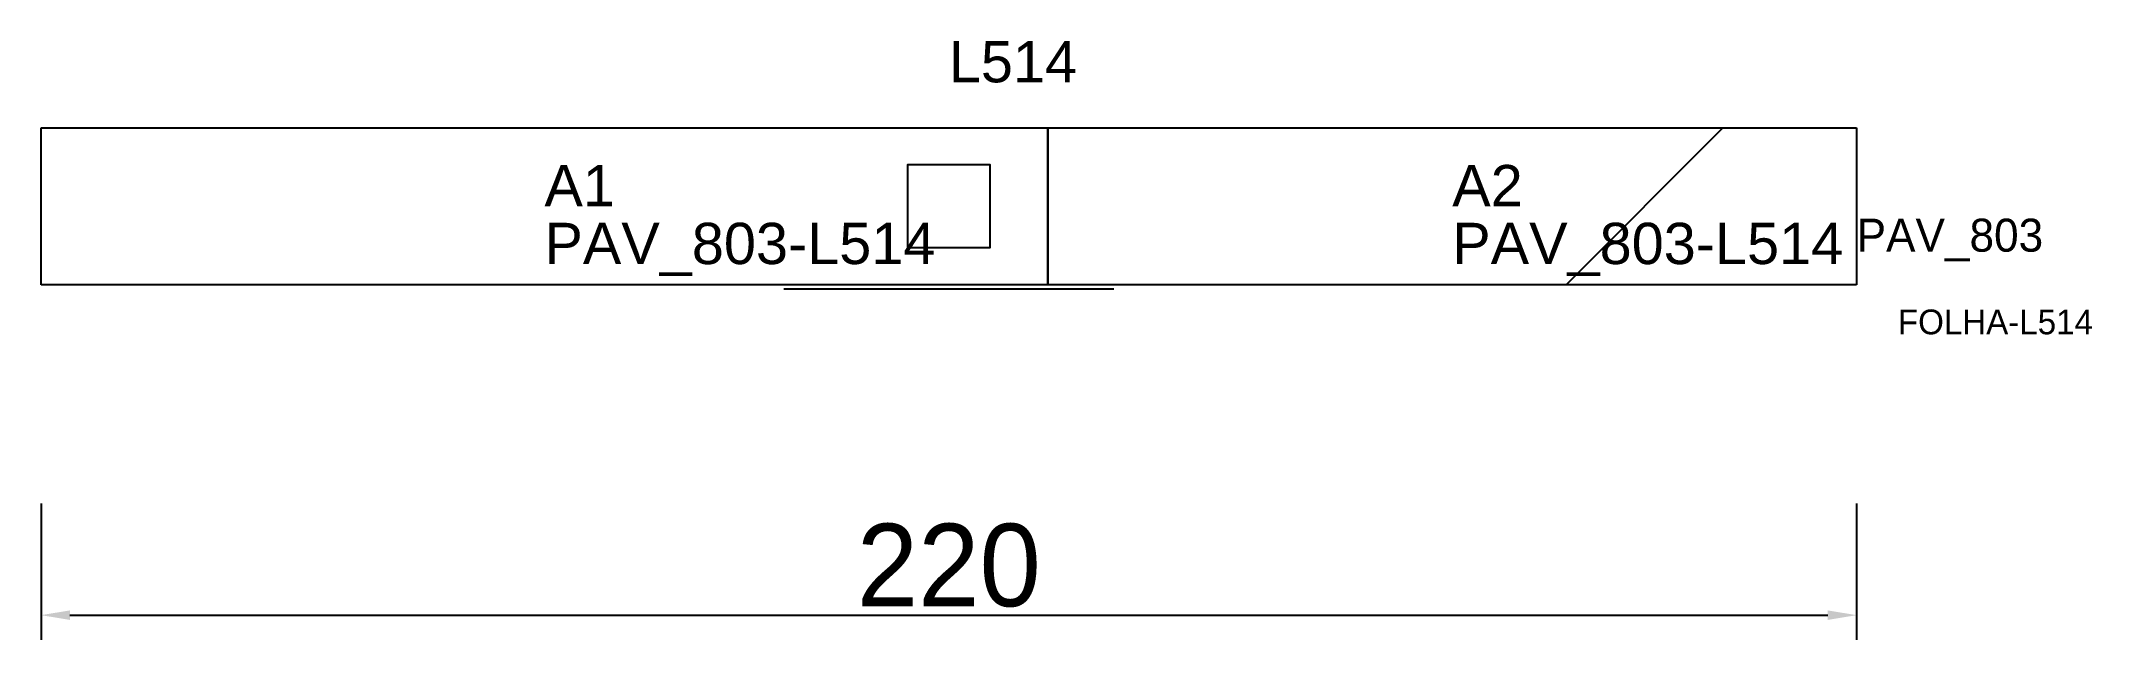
# Model space of a CAD drawing. Header units: metres. Extents: x 222 to 471, y 140 to 212.
import ezdxf

# ---------------------------------------------------------------- set-up
doc = ezdxf.new("R2010")
doc.units = ezdxf.units.M
for name, color, linetype in [('3', 3, 'CONTINUOUS'), ('AUX00', 7, 'CONTINUOUS'), ('COTA', 241, 'CONTINUOUS'), ('FOLHA', 255, 'CONTINUOUS'), ('Hachura', 251, 'CONTINUOUS'), ('NOMENCLATURA', 7, 'CONTINUOUS'), ('Nível', 160, 'CONTINUOUS'), ('Painéis', 200, 'CONTINUOUS'), ('Pilares', 5, 'CONTINUOUS'), ('SARR_2.2x7', 40, 'CONTINUOUS')]:
    doc.layers.add(name, color=color, linetype=linetype)
doc.styles.add('ARIAL', font='Arial.ttf')
doc.styles.add('STR_STANDARD', font='arial.ttf')
doc.dimstyles.new('EZ DXF', dxfattribs={"dimtxt": 10, "dimasz": 3.5, "dimexe": 3, "dimexo": 1.5, "dimgap": 1, "dimtad": 1, "dimdec": 1, "dimdsep": 46, "dimcen": 2.5, "dimazin": 3, "dimtfac": 1, "dimtmove": 0, "dimatfit": 3})

msp = doc.modelspace()

# ---------------------------------------------------------------- hatches: boundary and pattern name
at = {"layer": 'Hachura'}
h = msp.add_hatch(dxfattribs=at)
h.set_pattern_fill('ANSI31', scale=50)
h.paths.add_polyline_path([(442.2, 201.5), (442.2, 182.5), (222.2, 182.5), (222.2, 201.5)])
h = msp.add_hatch(dxfattribs=at)
h.set_pattern_fill('ANSI31', scale=50)
h.paths.add_polyline_path([(442.2, 201.5), (442.2, 182.5), (222.2, 182.5), (222.2, 201.5)])

# ---------------------------------------------------------------- linework, layer by layer
at = {"layer": '3'}
msp.add_lwpolyline([(344.2, 182.5), (344.2, 201.5)], close=True, dxfattribs=at)
msp.add_lwpolyline([(344.2, 182.5), (344.2, 201.5)], close=True, dxfattribs=at)
at = {"layer": 'Painéis', "color": 200}
for p, q in [((222.2, 182.5), (222.2, 201.5)), ((222.2, 201.5), (442.2, 201.5)), ((222.2, 182.5), (222.2, 201.5)), ((222.2, 201.5), (442.2, 201.5)), ((442.2, 201.5), (442.2, 182.5)), ((442.2, 201.5), (442.2, 182.5)), ((442.2, 182.5), (222.2, 182.5)), ((442.2, 182.5), (222.2, 182.5))]:
    msp.add_line(p, q, dxfattribs=at)
at = {"layer": 'Pilares'}
msp.add_lwpolyline([(327.2, 187), (337.2, 187), (337.2, 197), (327.2, 197)], close=True, dxfattribs=at)
msp.add_lwpolyline([(327.2, 187), (337.2, 187), (337.2, 197), (327.2, 197)], close=True, dxfattribs=at)
at = {"layer": 'SARR_2.2x7'}
msp.add_line((312.2, 182), (352.2, 182), dxfattribs=at)
msp.add_line((312.2, 182), (352.2, 182), dxfattribs=at)

# ---------------------------------------------------------------- texts
at = {"layer": '3', "style": 'STR_STANDARD'}
for s, p in [('A1', (283.2, 192)), ('A1', (283.2, 192)), ('A2', (393.2, 192)), ('A2', (393.2, 192))]:
    msp.add_text(s, height=5, dxfattribs=at).set_placement(p)
at = {"layer": 'AUX00', "style": 'STR_STANDARD'}
for p in [(283.2, 185), (283.2, 185), (393.2, 185), (393.2, 185)]:
    msp.add_text('PAV_803-L514', height=5, dxfattribs=at).set_placement(p)
at = {"layer": 'FOLHA'}
msp.add_text('FOLHA-L514', height=3, dxfattribs=at).set_placement((447.2, 176.5))
msp.add_text('FOLHA-L514', height=3, dxfattribs=at).set_placement((447.2, 176.5))
at = {"layer": 'NOMENCLATURA', "insert": (332.2, 212), "char_height": 5, "attachment_point": 1, "style": 'ARIAL'}
msp.add_mtext('L514', dxfattribs=at)
msp.add_mtext('L514', dxfattribs=at)
at = {"layer": 'Nível'}
msp.add_text('PAV_803', height=4, dxfattribs=at).set_placement((442.2, 186.5))
msp.add_text('PAV_803', height=4, dxfattribs=at).set_placement((442.2, 186.5))

# ---------------------------------------------------------------- dimensions: what is measured, and where the dimension line sits
at = {"layer": 'COTA'}
msp.add_linear_dim(base=(222.2, 142.5), p1=(222.2, 157.5), p2=(442.2, 157.5), dimstyle='EZ DXF', dxfattribs=at).render()
msp.add_linear_dim(base=(222.2, 142.5), p1=(222.2, 157.5), p2=(442.2, 157.5), dimstyle='EZ DXF', dxfattribs=at).render()

doc.saveas('drawing.dxf')
